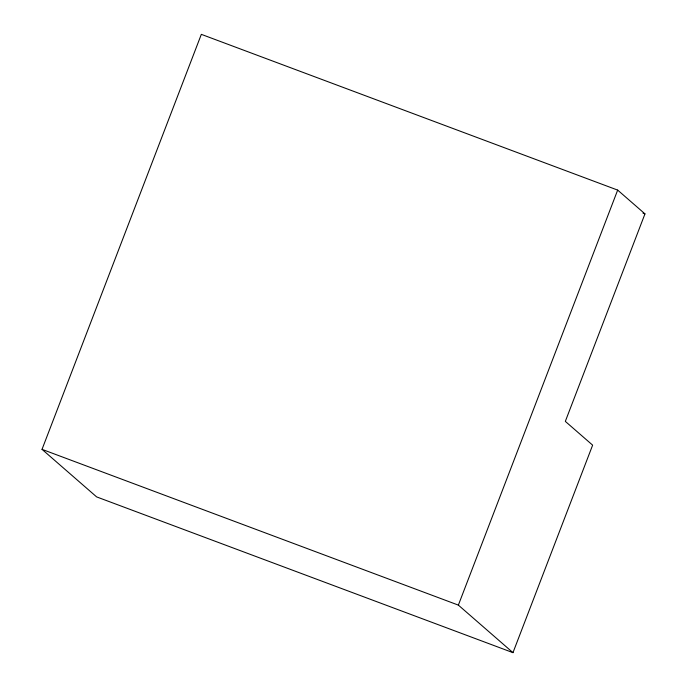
<?xml version="1.0" encoding="UTF-8"?>
<svg xmlns="http://www.w3.org/2000/svg" width="687" height="687" viewBox="0 0 687 687"><rect width="100%" height="100%" fill="white"/><g stroke="black" fill="none" stroke-linecap="round" stroke-linejoin="round"><path stroke-width="1.03" d="M42.027 449.358L201.334 34.35L617.673 190.101L644.973 213.872L565.324 421.38L592.632 445.15L512.974 652.65L96.635 496.899L42.027 449.358L458.366 605.11L512.974 652.65M458.366 605.11L617.673 190.101M642.972 213.125L644.973 213.872"/></g></svg>
